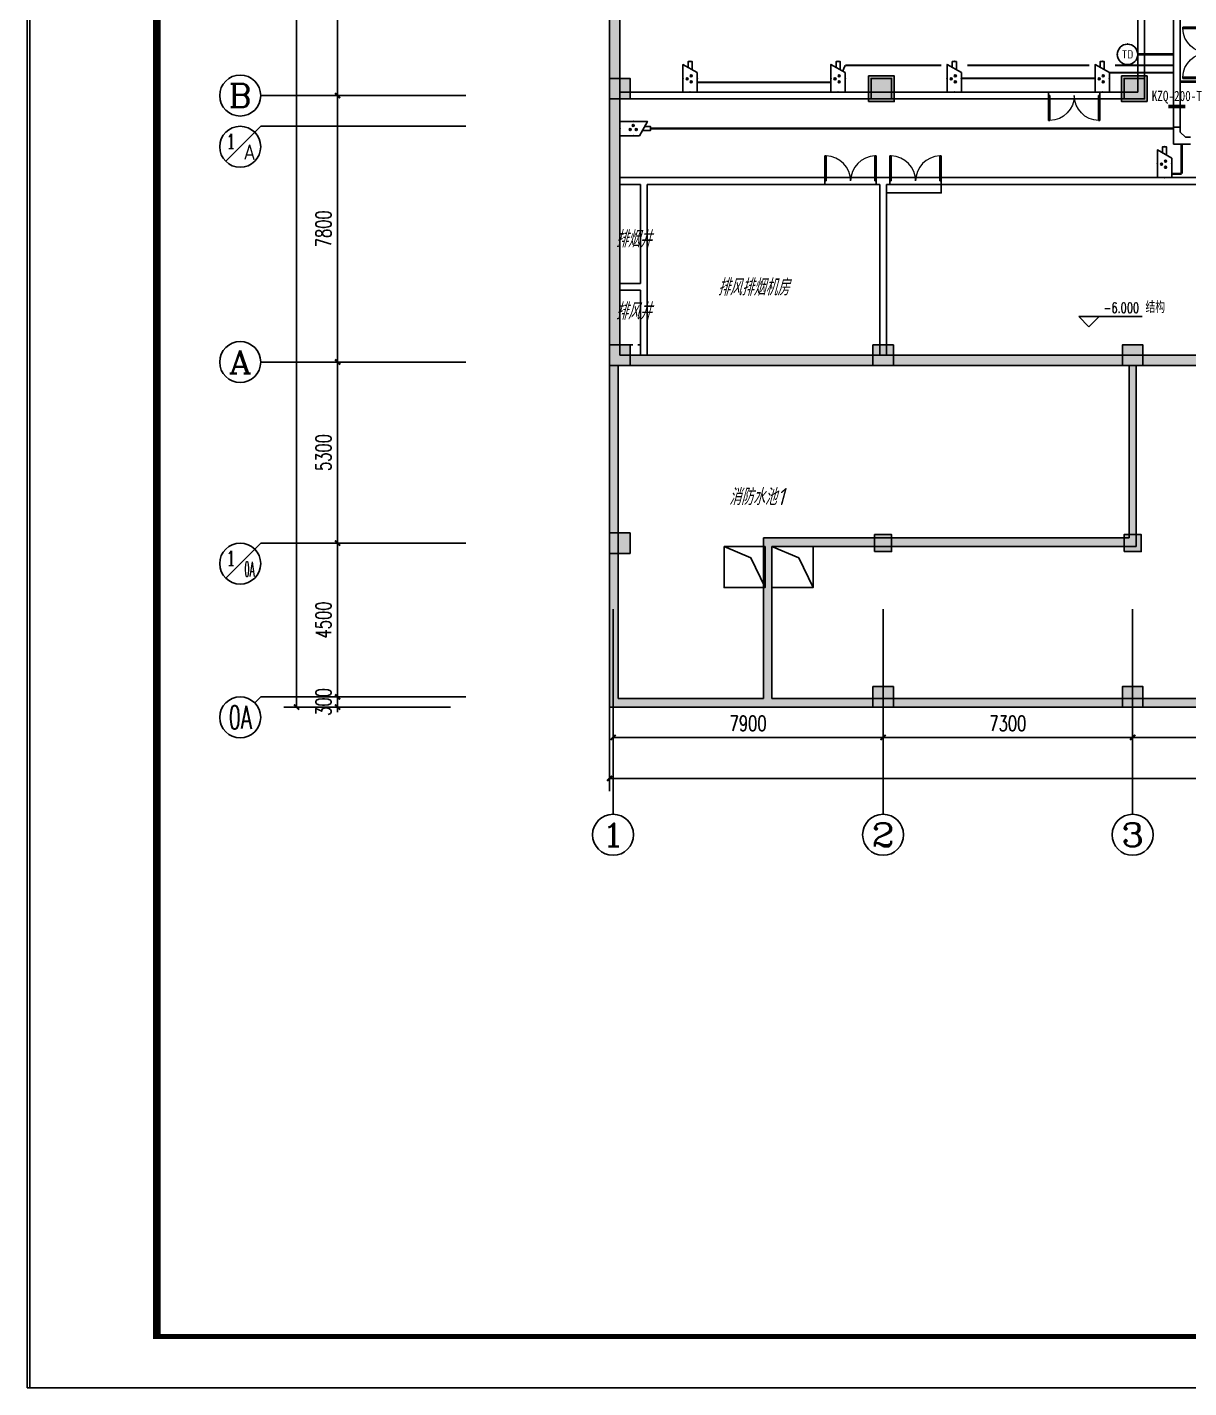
# Model space of a CAD drawing. Extents: x 1398449 to 2142961, y 256969 to 1032940.
# Drawn here: x 1498714 to 1532694, y 935483 to 975307 of the extents above; entities that cross this region are included whole.
import ezdxf
from ezdxf.enums import TextEntityAlignment as Align

# ---------------------------------------------------------------- set-up
doc = ezdxf.new("R2010")
doc.units = 0
doc.header["$LTSCALE"] = 1500
doc.header["$PDSIZE"] = 50
doc.linetypes.add('DASH', pattern=[0.35, 0.25, -0.1])
for name, color, linetype in [('1-建筑底图', 8, 'Continuous'), ('AXIS_TEXT', 7, 'Continuous'), ('BTTK', 7, 'Continuous'), ('CABLETRAY_PDS', 6, 'Continuous'), ('EQUIP-安防', 3, 'Continuous'), ('EQUIP-通讯', 3, 'Continuous'), ('PUB_TITLE', 4, 'Continuous'), ('WIRE-综合布线', 5, 'Continuous'), ('主楼地下（一期）参照$0$PUB_TITLE', 7, 'Continuous'), ('抗震支吊架', 2, 'Continuous')]:
    doc.layers.add(name, color=color, linetype=linetype)
doc.layers.add('yichutu', color=7, linetype='Continuous', true_color=0xffffff, plot=False)
doc.styles.add('_TCH_AXIS', font='COMPLEX', dxfattribs={"bigfont": 'GBCBIG'})
doc.styles.add('_TCH_DIM', font='SIMPLEX', dxfattribs={"bigfont": 'GBCBIG'})
doc.styles.add('_TCH_DIM_T3', font='SIMPLEX', dxfattribs={"width": 0.705882, "bigfont": 'GBCBIG'})
doc.styles.add('_TEL_ATTDEF', font='GBENOR', dxfattribs={"width": 0.8, "height": 3, "bigfont": 'GBCBIG'})
doc.styles.add('_TEL_DIM', font='SIMPLEX', dxfattribs={"width": 0.8, "height": 3.5, "bigfont": 'HZTXT'})
doc.styles.add('COMPLEX', font='COMPLEX')
doc.styles.add('HZ(TK)', font='geniso.shx', dxfattribs={"width": 0.9, "bigfont": 'hztxt.shx'})
doc.styles.add('kzcad', font='', dxfattribs={"width": 0.8})
doc.styles.get("Standard").update_dxf_attribs({"font": 'gbeitc.shx', "bigfont": 'gbcbig.shx'})
doc.styles.get('kzcad').set_extended_font_data('SimSun')
doc.dimstyles.new('_TCH_ARCH&&150', dxfattribs={"dimtxt": 446.25, "dimasz": 150, "dimexe": 375, "dimexo": 450, "dimgap": 189.375, "dimtad": 1, "dimdec": 0, "dimzin": 0, "dimdsep": 46, "dimtxsty": '_TCH_DIM_T3', "dimblk": 'ARCHTICK', "dimcen": 0.09, "dimclrt": 7, "dimazin": 2, "dimtfac": 1, "dimtdec": 0, "dimtix": 1, "dimtmove": 2, "dimatfit": 3, "dimfxl": 1, "dimtolj": 1, "dimtzin": 0, "dimarcsym": 0})

# ---------------------------------------------------------------- blocks, each defined once
blk = doc.blocks.new('_ArchTick')
at = {"color": 0, "linetype": 'ByBlock', "const_width": 0.4}
blk.add_lwpolyline([(-0.5, -0.5), (0.5, 0.5)], dxfattribs=at)
blk = doc.blocks.new('*D201')
at = {"layer": '1-建筑底图', "color": 0, "lineweight": -2, "transparency": 16777216}
for p, q in [((100, -7588), (100, -11263)), ((8000, -7588), (8000, -11263)), ((100, -10888), (8000, -10888))]:
    blk.add_line(p, q, dxfattribs=at)
at = {"layer": 'Defpoints', "color": 0}
for p in [(100, -7138), (8000, -7138), (8000, -10888)]:
    blk.add_point(p, dxfattribs=at)
at = {"layer": '1-建筑底图', "color": 0, "lineweight": -2, "transparency": 16777216, "xscale": 150, "yscale": 150, "zscale": 150, "rotation": 180}
blk.add_blockref('_ArchTick', (100, -10888), dxfattribs=at)
at = {"layer": '1-建筑底图', "color": 0, "lineweight": -2, "transparency": 16777216, "xscale": 150, "yscale": 150, "zscale": 150}
blk.add_blockref('_ArchTick', (8000, -10888), dxfattribs=at)
at = {"layer": '1-建筑底图', "color": 7, "transparency": 16777216, "insert": (4050, -10475), "char_height": 446.2, "attachment_point": 5, "style": '_TCH_DIM_T3'}
blk.add_mtext('\\A1;7900', dxfattribs=at)
blk = doc.blocks.new('*D202')
at = {"layer": '1-建筑底图', "color": 0, "lineweight": -2, "transparency": 16777216}
for p, q in [((8000, -7588), (8000, -11263)), ((15300, -7588), (15300, -11263)), ((8000, -10888), (15300, -10888))]:
    blk.add_line(p, q, dxfattribs=at)
at = {"layer": 'Defpoints', "color": 0}
for p in [(8000, -7138), (15300, -7138), (15300, -10888)]:
    blk.add_point(p, dxfattribs=at)
at = {"layer": '1-建筑底图', "color": 0, "lineweight": -2, "transparency": 16777216, "xscale": 150, "yscale": 150, "zscale": 150, "rotation": 180}
blk.add_blockref('_ArchTick', (8000, -10888), dxfattribs=at)
at = {"layer": '1-建筑底图', "color": 0, "lineweight": -2, "transparency": 16777216, "xscale": 150, "yscale": 150, "zscale": 150}
blk.add_blockref('_ArchTick', (15300, -10888), dxfattribs=at)
at = {"layer": '1-建筑底图', "color": 7, "transparency": 16777216, "insert": (11650, -10475), "char_height": 446.2, "attachment_point": 5, "style": '_TCH_DIM_T3'}
blk.add_mtext('\\A1;7300', dxfattribs=at)
blk = doc.blocks.new('*D203')
at = {"layer": '1-建筑底图', "color": 0, "lineweight": -2, "transparency": 16777216}
for p, q in [((15300, -7588), (15300, -11263)), ((23200, -7588), (23200, -11263)), ((15300, -10888), (23200, -10888))]:
    blk.add_line(p, q, dxfattribs=at)
at = {"layer": 'Defpoints', "color": 0}
for p in [(15300, -7138), (23200, -7138), (23200, -10888)]:
    blk.add_point(p, dxfattribs=at)
at = {"layer": '1-建筑底图', "color": 0, "lineweight": -2, "transparency": 16777216, "xscale": 150, "yscale": 150, "zscale": 150, "rotation": 180}
blk.add_blockref('_ArchTick', (15300, -10888), dxfattribs=at)
at = {"layer": '1-建筑底图', "color": 0, "lineweight": -2, "transparency": 16777216, "xscale": 150, "yscale": 150, "zscale": 150}
blk.add_blockref('_ArchTick', (23200, -10888), dxfattribs=at)
at = {"layer": '1-建筑底图', "color": 7, "transparency": 16777216, "insert": (19250, -10475), "char_height": 446.2, "attachment_point": 5, "style": '_TCH_DIM_T3'}
blk.add_mtext('\\A1;7900', dxfattribs=at)
blk = doc.blocks.new('*D222')
at = {"layer": '1-建筑底图', "color": 0, "lineweight": -2, "transparency": 16777216}
for p, q in [((0, -7588), (0, -12463)), ((139000, -7588), (139000, -12463)), ((0, -12088), (139000, -12088))]:
    blk.add_line(p, q, dxfattribs=at)
at = {"layer": 'Defpoints', "color": 0}
for p in [(0, -7138), (139000, -7138), (139000, -12088)]:
    blk.add_point(p, dxfattribs=at)
at = {"layer": '1-建筑底图', "color": 0, "lineweight": -2, "transparency": 16777216, "xscale": 150, "yscale": 150, "zscale": 150, "rotation": 180}
blk.add_blockref('_ArchTick', (0, -12088), dxfattribs=at)
at = {"layer": '1-建筑底图', "color": 0, "lineweight": -2, "transparency": 16777216, "xscale": 150, "yscale": 150, "zscale": 150}
blk.add_blockref('_ArchTick', (139000, -12088), dxfattribs=at)
at = {"layer": '1-建筑底图', "color": 7, "transparency": 16777216, "insert": (69500, -11675), "char_height": 446.2, "attachment_point": 5, "style": '_TCH_DIM_T3'}
blk.add_mtext('\\A1;139000', dxfattribs=at)
blk = doc.blocks.new('*D252')
at = {"layer": '1-建筑底图', "color": 0, "lineweight": -2, "transparency": 16777216}
for p, q in [((-7957, -9700), (-7957, -9550)), ((-4657, -9700), (-8332, -9700)), ((-7957, -10000), (-7957, -9700)), ((-4657, -10000), (-8332, -10000)), ((-7957, -10000), (-7957, -10150))]:
    blk.add_line(p, q, dxfattribs=at)
at = {"layer": 'Defpoints', "color": 0}
for p in [(-7957, -9700), (-4207, -9700), (-4207, -10000)]:
    blk.add_point(p, dxfattribs=at)
at = {"layer": '1-建筑底图', "color": 0, "lineweight": -2, "transparency": 16777216, "xscale": 150, "yscale": 150, "zscale": 150}
for p, rotation in [((-7957, -9700), 270), ((-7957, -10000), 90)]:
    blk.add_blockref('_ArchTick', p, dxfattribs=dict(at, rotation=rotation))
at = {"layer": '1-建筑底图', "color": 7, "transparency": 16777216, "insert": (-8370, -9850), "char_height": 446.2, "attachment_point": 5, "rotation": 90, "style": '_TCH_DIM_T3'}
blk.add_mtext('\\A1;300', dxfattribs=at)
blk = doc.blocks.new('*D253')
at = {"layer": '1-建筑底图', "color": 0, "lineweight": -2, "transparency": 16777216}
for p, q in [((-4657, -5200), (-8332, -5200)), ((-7957, -9700), (-7957, -5200)), ((-4657, -9700), (-8332, -9700))]:
    blk.add_line(p, q, dxfattribs=at)
at = {"layer": 'Defpoints', "color": 0}
for p in [(-7957, -5200), (-4207, -5200), (-4207, -9700)]:
    blk.add_point(p, dxfattribs=at)
at = {"layer": '1-建筑底图', "color": 0, "lineweight": -2, "transparency": 16777216, "xscale": 150, "yscale": 150, "zscale": 150}
for p, rotation in [((-7957, -5200), 90), ((-7957, -9700), 270)]:
    blk.add_blockref('_ArchTick', p, dxfattribs=dict(at, rotation=rotation))
at = {"layer": '1-建筑底图', "color": 7, "transparency": 16777216, "insert": (-8370, -7450), "char_height": 446.2, "attachment_point": 5, "rotation": 90, "style": '_TCH_DIM_T3'}
blk.add_mtext('\\A1;4500', dxfattribs=at)
blk = doc.blocks.new('*D254')
at = {"layer": '1-建筑底图', "color": 0, "lineweight": -2, "transparency": 16777216}
for p, q in [((-4657, 100), (-8332, 100)), ((-7957, -5200), (-7957, 100)), ((-4657, -5200), (-8332, -5200))]:
    blk.add_line(p, q, dxfattribs=at)
at = {"layer": 'Defpoints', "color": 0}
for p in [(-7957, 100), (-4207, 100), (-4207, -5200)]:
    blk.add_point(p, dxfattribs=at)
at = {"layer": '1-建筑底图', "color": 0, "lineweight": -2, "transparency": 16777216, "xscale": 150, "yscale": 150, "zscale": 150}
for p, rotation in [((-7957, 100), 90), ((-7957, -5200), 270)]:
    blk.add_blockref('_ArchTick', p, dxfattribs=dict(at, rotation=rotation))
at = {"layer": '1-建筑底图', "color": 7, "transparency": 16777216, "insert": (-8370, -2550), "char_height": 446.2, "attachment_point": 5, "rotation": 90, "style": '_TCH_DIM_T3'}
blk.add_mtext('\\A1;5300', dxfattribs=at)
blk = doc.blocks.new('*D255')
at = {"layer": '1-建筑底图', "color": 0, "lineweight": -2, "transparency": 16777216}
for p, q in [((-4657, 7900), (-8332, 7900)), ((-7957, 100), (-7957, 7900)), ((-4657, 100), (-8332, 100))]:
    blk.add_line(p, q, dxfattribs=at)
at = {"layer": 'Defpoints', "color": 0}
for p in [(-7957, 7900), (-4207, 7900), (-4207, 100)]:
    blk.add_point(p, dxfattribs=at)
at = {"layer": '1-建筑底图', "color": 0, "lineweight": -2, "transparency": 16777216, "xscale": 150, "yscale": 150, "zscale": 150}
for p, rotation in [((-7957, 7900), 90), ((-7957, 100), 270)]:
    blk.add_blockref('_ArchTick', p, dxfattribs=dict(at, rotation=rotation))
at = {"layer": '1-建筑底图', "color": 7, "transparency": 16777216, "insert": (-8370, 4000), "char_height": 446.2, "attachment_point": 5, "rotation": 90, "style": '_TCH_DIM_T3'}
blk.add_mtext('\\A1;7800', dxfattribs=at)
blk = doc.blocks.new('*D256')
at = {"layer": '1-建筑底图', "color": 0, "lineweight": -2, "transparency": 16777216}
for p, q in [((-4657, 14800), (-8332, 14800)), ((-7957, 7900), (-7957, 14800)), ((-4657, 7900), (-8332, 7900))]:
    blk.add_line(p, q, dxfattribs=at)
at = {"layer": 'Defpoints', "color": 0}
for p in [(-7957, 14800), (-4207, 14800), (-4207, 7900)]:
    blk.add_point(p, dxfattribs=at)
at = {"layer": '1-建筑底图', "color": 0, "lineweight": -2, "transparency": 16777216, "xscale": 150, "yscale": 150, "zscale": 150}
for p, rotation in [((-7957, 14800), 90), ((-7957, 7900), 270)]:
    blk.add_blockref('_ArchTick', p, dxfattribs=dict(at, rotation=rotation))
at = {"layer": '1-建筑底图', "color": 7, "transparency": 16777216, "insert": (-8370, 11350), "char_height": 446.2, "attachment_point": 5, "rotation": 90, "style": '_TCH_DIM_T3'}
blk.add_mtext('\\A1;6900', dxfattribs=at)
blk = doc.blocks.new('*D261')
at = {"layer": '1-建筑底图', "color": 0, "lineweight": -2, "transparency": 16777216}
for p, q in [((-4657, 36500), (-9532, 36500)), ((-9157, -10000), (-9157, 36500)), ((-4657, -10000), (-9532, -10000))]:
    blk.add_line(p, q, dxfattribs=at)
at = {"layer": 'Defpoints', "color": 0}
for p in [(-9157, 36500), (-4207, 36500), (-4207, -10000)]:
    blk.add_point(p, dxfattribs=at)
at = {"layer": '1-建筑底图', "color": 0, "lineweight": -2, "transparency": 16777216, "xscale": 150, "yscale": 150, "zscale": 150}
for p, rotation in [((-9157, 36500), 90), ((-9157, -10000), 270)]:
    blk.add_blockref('_ArchTick', p, dxfattribs=dict(at, rotation=rotation))
at = {"layer": '1-建筑底图', "color": 7, "transparency": 16777216, "insert": (-9570, 13250), "char_height": 446.2, "attachment_point": 5, "rotation": 90, "style": '_TCH_DIM_T3'}
blk.add_mtext('\\A1;46500', dxfattribs=at)
blk = doc.blocks.new('$DorLib2D$00000002')
for p, q in [((-0.5, 0), (-0.5, 0.4875)), ((-0.475, 0.4875), (-0.5, 0.4875)), ((-0.475, 0), (-0.475, 0.4875)), ((0.475, 0), (0.475, 0.4875)), ((0.475, 0.4875), (0.5, 0.4875)), ((0.5, 0), (0.5, 0.4875)), ((-0.5, 0), (-0.475, 0)), ((0.5, 0), (0.475, 0))]:
    blk.add_line(p, q)
at = {"lineweight": 13}
for centre, start, end in [((-0.4875, 0), 0, 88.53072), ((0.4875, 0), 91.46928, 180)]:
    blk.add_arc(centre, 0.4875, start, end, dxfattribs=at)
blk = doc.blocks.new('_AXISO')
blk.add_circle((0, 0), 0.5)
at = {"layer": 'AXIS_TEXT', "style": 'COMPLEX', "width": 1.041667}
blk.add_attdef('A', text='', height=0.56, dxfattribs=at).set_placement((-0.25, -0.28), (0.25, -0.28), align=Align.FIT)
blk = doc.blocks.new('$equip_U$00000076(CLOUBAN)')
blk.add_circle((0, 0.5), 0.5)
for p in [(0, 0.999), (-0.5, 0.5), (0.5, 0.5)]:
    blk.add_point(p)
at = {"color": 7, "style": '_TEL_DIM'}
blk.add_attdef('$TEXT$', text='', height=0.4, dxfattribs=at).set_placement((0, 0.5), align=Align.MIDDLE_CENTER)
at = {"color": 7, "style": '_TEL_DIM', "flags": 1}
for tag in ['A', 'REMARK']:
    blk.add_attdef(tag, text='', height=0.00002, dxfattribs=at).set_placement((0, 0), align=Align.MIDDLE_CENTER)
blk = doc.blocks.new('$equip$00002965')
for p, q in [((-0.75, -0.1), (-0.75, 0.1)), ((-0.75, 0.1), (-0.457, 0.1)), ((-0.6, 0.35), (0.75, 0.35)), ((-0.6, 0.35), (-0.2, -0.35)), ((0.75, 0.35), (0.75, -0.35)), ((-0.75, -0.1), (-0.343, -0.1)), ((0.75, -0.35), (-0.2, -0.35))]:
    blk.add_line(p, q)
at = {"const_width": 0.04}
blk.add_lwpolyline([(-0.75, 0.1), (-0.75, -0.1), (-0.343, -0.1), (-0.2, -0.35), (0.75, -0.35), (0.75, 0.35), (-0.6, 0.35), (-0.457, 0.1), (-0.75, 0.1), (-0.75, -0.1)], dxfattribs=at)
for centre in [(0.1, 0.15), (-0.05, -0.05), (0.25, -0.05)]:
    blk.add_circle(centre, 0.05)
for p in [(-0.75, 0), (0.075, 0.35), (0.075, -0.35), (0.75, 0)]:
    blk.add_point(p)
for points in [[(0.057, 0.175), (0.143, 0.175), (0.05, 0.15), (0.15, 0.15)], [(0.057, 0.125), (0.143, 0.125), (0.05, 0.15), (0.15, 0.15)], [(0.075, 0.193), (0.125, 0.193), (0.057, 0.175), (0.143, 0.175)], [(0.075, 0.107), (0.125, 0.107), (0.057, 0.125), (0.143, 0.125)], [(0.1, 0.2), (0.1, 0.2), (0.075, 0.193), (0.125, 0.193)], [(0.1, 0.1), (0.1, 0.1), (0.075, 0.107), (0.125, 0.107)], [(-0.093, -0.025), (-0.007, -0.025), (-0.1, -0.05), (0, -0.05)], [(-0.093, -0.075), (-0.007, -0.075), (-0.1, -0.05), (0, -0.05)], [(-0.075, -0.007), (-0.025, -0.007), (-0.093, -0.025), (-0.007, -0.025)], [(-0.075, -0.093), (-0.025, -0.093), (-0.093, -0.075), (-0.007, -0.075)], [(-0.05, 0), (-0.05, 0), (-0.075, -0.007), (-0.025, -0.007)], [(-0.05, -0.1), (-0.05, -0.1), (-0.075, -0.093), (-0.025, -0.093)], [(0.207, -0.025), (0.293, -0.025), (0.2, -0.05), (0.3, -0.05)], [(0.207, -0.075), (0.293, -0.075), (0.2, -0.05), (0.3, -0.05)], [(0.225, -0.007), (0.275, -0.007), (0.207, -0.025), (0.293, -0.025)], [(0.225, -0.093), (0.275, -0.093), (0.207, -0.075), (0.293, -0.075)], [(0.25, 0), (0.25, 0), (0.225, -0.007), (0.275, -0.007)], [(0.25, -0.1), (0.25, -0.1), (0.225, -0.093), (0.275, -0.093)]]:
    blk.add_solid(points)
at = {"color": 7, "style": '_TEL_DIM', "flags": 1}
for tag in ['A', 'REMARK']:
    blk.add_attdef(tag, text='', height=0.00002, dxfattribs=at).set_placement((0, 0), align=Align.MIDDLE_CENTER)
blk = doc.blocks.new('vhtemplate_2020年新竖式图框_A1_1_2', base_point=(-420.5, 0))
at = {"layer": 'PUB_TITLE', "color": 7}
blk.add_lwpolyline([(-420.5, 594), (841, 594), (841, 0), (-420.5, 0)], close=True, dxfattribs=at)
at = {"layer": 'PUB_TITLE', "const_width": 1}
blk.add_lwpolyline([(-395.5, 10), (831, 10), (831, 584), (-395.5, 584)], close=True, dxfattribs=at)
at = {"layer": 'BTTK', "color": 4, "style": 'HZ(TK)', "width": 0.9}
for tag, p in [('合作单位', (796, 511.5)), ('建设单位', (796, 209.5)), ('工程名称', (796, 176.5)), ('子项名称', (806, 160)), ('图纸名称', (796, 141))]:
    blk.add_attdef(tag, text='', height=3.5, dxfattribs=at).set_placement(p, align=Align.MIDDLE_CENTER)
for tag, p in [('注册证书号', (808.5, 309.01)), ('注册印章号', (808.5, 301.01)), ('设计号', (806, 193)), ('图别', (789.75, 34)), ('图号', (822.25, 34)), ('版本号', (789.75, 26)), ('日期', (822.25, 26))]:
    blk.add_attdef(tag, text='', height=3.5, dxfattribs=at).set_placement(p, align=Align.MIDDLE)
blk = doc.blocks.new('yct-1261-594-189225-89100-150-1004.0')
at = {"layer": 'yichutu', "color": 7, "true_color": 0xffffff}
blk.add_lwpolyline([(0, 0), (0, 89100), (189225, 89100), (189225, 0)], close=True, dxfattribs=at)
blk = doc.blocks.new('1-地下一层建筑底图')
at = {"layer": '1-建筑底图'}
for points in [[(0, 7900), (300, 7900), (300, 25850), (0, 25850)], [(0, 5400), (300, 5400), (300, 7900), (0, 7900)], [(0, 2300), (300, 2300), (300, 5400), (0, 5400)], [(183.3, 133.3), (300, 300), (300, 2300), (0, 2300), (0, 100)], [(0, -10000), (250, -9750), (250, 0), (183.3, 133.3), (0, 100)], [(1000, 0), (1000, 300), (300, 300), (183.3, 133.3), (250, 0)], [(8000, 0), (8000, 300), (1000, 300), (1000, 0)], [(15300, 100), (15300, 300), (8000, 300), (8000, 0), (15200, 0)], [(15300, 100), (15200, 0), (15200, -5050), (15400, -5300), (15400, 0)], [(23183.3, 100), (23200, 300), (15300, 300), (15300, 100), (15400, 0), (23050, 0)], [(15400, -5300), (15200, -5050), (4500, -5050), (4750, -5300)], [(4616.7, -9833.3), (4750, -9750), (4750, -5300), (4500, -5050), (4500, -9750)], [(4616.7, -9833.3), (4500, -9750), (250, -9750), (0, -10000), (4600, -10000)], [(23300, -10000), (23050, -9750), (4750, -9750), (4616.7, -9833.3), (4600, -10000)]]:
    blk.add_hatch(color=256, dxfattribs=at).paths.add_polyline_path(points)
h = blk.add_hatch(color=256, dxfattribs=at)
h.dxf.hatch_style = 1
h.paths.add_polyline_path([(0, 7800), (600, 7800), (600, 8400), (0, 8400)])
h = blk.add_hatch(color=256, dxfattribs=at)
h.dxf.hatch_style = 1
h.paths.add_polyline_path([(0, 7800), (600, 7800), (600, 8400), (0, 8400)])
h = blk.add_hatch(color=256, dxfattribs=at)
h.dxf.hatch_style = 1
h.paths.add_polyline_path([(7575, 7725), (8325, 7725), (8325, 8475), (7575, 8475)])
h = blk.add_hatch(color=256, dxfattribs=at)
h.dxf.hatch_style = 1
h.paths.add_polyline_path([(7650, 7800), (8250, 7800), (8250, 8400), (7650, 8400)])
h = blk.add_hatch(color=256, dxfattribs=at)
h.dxf.hatch_style = 1
h.paths.add_polyline_path([(15725, 7725), (14975, 7725), (14975, 8475), (15725, 8475)])
h = blk.add_hatch(color=256, dxfattribs=at)
h.dxf.hatch_style = 1
h.paths.add_polyline_path([(15050, 7800), (15650, 7800), (15650, 8400), (15050, 8400)])
h = blk.add_hatch(color=256, dxfattribs=at)
h.dxf.hatch_style = 1
h.paths.add_polyline_path([(0, 0), (600, 0), (600, 600), (0, 600)])
h = blk.add_hatch(color=256, dxfattribs=at)
h.dxf.hatch_style = 1
h.paths.add_polyline_path([(0, 0), (600, 0), (600, 600), (0, 600)])
h = blk.add_hatch(color=256, dxfattribs=at)
h.dxf.hatch_style = 1
h.paths.add_polyline_path([(7700, 0), (8300, 0), (8300, 600), (7700, 600)])
h = blk.add_hatch(color=256, dxfattribs=at)
h.dxf.hatch_style = 1
h.paths.add_polyline_path([(7700, 0), (8300, 0), (8300, 600), (7700, 600)])
h = blk.add_hatch(color=256, dxfattribs=at)
h.dxf.hatch_style = 1
h.paths.add_polyline_path([(15000, 0), (15600, 0), (15600, 600), (15000, 600)])
h = blk.add_hatch(color=256, dxfattribs=at)
h.dxf.hatch_style = 1
h.paths.add_polyline_path([(15600, 0), (15000, 0), (15000, 600), (15600, 600)])
h = blk.add_hatch(color=256, dxfattribs=at)
h.dxf.hatch_style = 1
h.paths.add_polyline_path([(0, -5500), (600, -5500), (600, -4900), (0, -4900)])
h = blk.add_hatch(color=256, dxfattribs=at)
h.dxf.hatch_style = 1
h.paths.add_polyline_path([(7750, -5450), (8250, -5450), (8250, -4950), (7750, -4950)])
h = blk.add_hatch(color=256, dxfattribs=at)
h.dxf.hatch_style = 1
h.paths.add_polyline_path([(15050, -5450), (15550, -5450), (15550, -4950), (15050, -4950)])
h = blk.add_hatch(color=256, dxfattribs=at)
h.dxf.hatch_style = 1
h.paths.add_polyline_path([(7700, -10000), (8300, -10000), (8300, -9400), (7700, -9400)])
h = blk.add_hatch(color=256, dxfattribs=at)
h.dxf.hatch_style = 1
h.paths.add_polyline_path([(15000, -10000), (15600, -10000), (15600, -9400), (15000, -9400)])
for p, q in [((15650, 7800), (15650, 25950)), ((0, 7900), (0, 25850)), ((300, 7900), (300, 25850)), ((15450, 8000), (15450, 25750)), ((12843.1, 8000), (300, 8000)), ((12843.1, 7800), (12843.1, 8000)), ((14343.1, 8000), (12843.1, 8000)), ((15450, 8000), (14343.1, 8000)), ((14343.1, 8000), (14343.1, 7800)), ((-4207.1, 7900), (-10207.1, 7900)), ((0, 5400), (0, 7900)), ((300, 5400), (300, 7900)), ((300, 7800), (12843.1, 7800)), ((14343.1, 7800), (12843.1, 7800)), ((14343.1, 7800), (15650, 7800)), ((-11231.3, 5975.7), (-10382.8, 6824.3)), ((-10382.8, 6824.3), (-10207.1, 7000)), ((-4207.1, 7000), (-10207.1, 7000)), ((0, 2300), (0, 5400)), ((1000, 5500), (300, 5500)), ((300, 2300), (300, 5400)), ((900, 5300), (300, 5300)), ((900, 5300), (900, 2400)), ((6300, 5500), (1000, 5500)), ((1100, 5300), (6300, 5300)), ((1100, 5300), (1100, 2300)), ((7800, 5500), (6300, 5500)), ((6300, 5300), (6300, 5500)), ((7800, 5300), (6300, 5300)), ((8000, 5500), (7800, 5500)), ((7800, 5500), (7800, 5300)), ((7800, 5300), (7900, 5300)), ((7900, 5300), (7900, 300)), ((8200, 5500), (8000, 5500)), ((8100, 5300), (8100, 300)), ((8100, 5300), (8200, 5300)), ((8200, 5300), (8200, 5500)), ((9700, 5500), (8200, 5500)), ((9700, 5300), (8200, 5300)), ((17400, 5500), (9700, 5500)), ((9700, 5500), (9700, 5300)), ((9700, 5300), (17500, 5300)), ((300, 2400), (900, 2400)), ((0, 100), (0, 2300)), ((300, 300), (300, 2300)), ((300, 2200), (900, 2200)), ((900, 2200), (900, 300)), ((1100, 2300), (1100, 300)), ((14023.3, 1133.1), (13723.3, 1433.1)), ((13723.3, 1433.1), (15575.8, 1433.1)), ((14023.3, 1133.1), (14323.3, 1433.1)), ((-4207.1, 100), (-10207.1, 100)), ((0, -10000), (0, 100)), ((1000, 300), (300, 300)), ((8000, 300), (1000, 300)), ((15300, 300), (8000, 300)), ((23200, 300), (15300, 300)), ((250, -9750), (250, 0)), ((1000, 0), (250, 0)), ((8000, 0), (1000, 0)), ((15200, 0), (8000, 0)), ((15200, 0), (15200, -5050)), ((23050, 0), (15400, 0)), ((15400, 0), (15400, -5300)), ((15200, -5050), (4500, -5050)), ((4500, -9750), (4500, -5050)), ((-11231.3, -6224.3), (-10382.8, -5375.7)), ((-10382.8, -5375.7), (-10207.1, -5200)), ((-4207.1, -5200), (-10207.1, -5200)), ((15400, -5300), (4750, -5300)), ((4750, -9750), (4750, -5300)), ((100, -7137.9), (100, -13137.9)), ((8000, -7137.9), (8000, -13137.9)), ((15300, -7137.9), (15300, -13137.9)), ((-10382.8, -9875.7), (-10207.1, -9700)), ((-4207.1, -9700), (-10207.1, -9700)), ((4500, -9750), (250, -9750)), ((23050, -9750), (4750, -9750)), ((4600, -10000), (0, -10000)), ((23300, -10000), (4600, -10000))]:
    blk.add_line(p, q, dxfattribs=at)
for points in [[(0, 7800), (600, 7800), (600, 8400), (0, 8400)], [(0, 7800), (600, 7800), (600, 8400), (0, 8400)], [(7575, 7725), (8325, 7725), (8325, 8475), (7575, 8475)], [(7650, 7800), (8250, 7800), (8250, 8400), (7650, 8400)], [(15725, 7725), (14975, 7725), (14975, 8475), (15725, 8475)], [(15050, 7800), (15650, 7800), (15650, 8400), (15050, 8400)], [(0, 0), (600, 0), (600, 600), (0, 600)], [(0, 0), (600, 0), (600, 600), (0, 600)], [(7700, 0), (8300, 0), (8300, 600), (7700, 600)], [(7700, 0), (8300, 0), (8300, 600), (7700, 600)], [(15000, 0), (15600, 0), (15600, 600), (15000, 600)], [(15600, 0), (15000, 0), (15000, 600), (15600, 600)], [(0, -5500), (600, -5500), (600, -4900), (0, -4900)], [(7750, -5450), (8250, -5450), (8250, -4950), (7750, -4950)], [(15050, -5450), (15550, -5450), (15550, -4950), (15050, -4950)], [(3350, -5300), (3350, -6500), (4550, -6500), (4550, -5300)], [(4750, -5300), (4750, -6500), (5950, -6500), (5950, -5300)], [(7700, -10000), (8300, -10000), (8300, -9400), (7700, -9400)], [(15000, -10000), (15600, -10000), (15600, -9400), (15000, -9400)]]:
    blk.add_lwpolyline(points, close=True, dxfattribs=at)
for points in [[(9700, 5300), (9700, 5050), (8100, 5050)], [(3350, -5300), (4134.3, -5626.7), (4550, -6500)], [(4750, -5300), (5534.3, -5626.7), (5950, -6500)]]:
    blk.add_lwpolyline(points, dxfattribs=at)
at = {"layer": '1-建筑底图', "linetype": 'DASH'}
blk.add_lwpolyline([(300, 600), (900, 600), (900, 2200), (300, 2200)], close=True, dxfattribs=at)
at = {"layer": '1-建筑底图'}
for centre in [(-10807.1, 6400), (-10807.1, -5800)]:
    blk.add_circle(centre, 600, dxfattribs=at)
at = {"layer": '1-建筑底图', "xscale": -1500, "zscale": 200.0000000010477}
for p, yscale, rotation in [((17500, 9150), 1500, 89.99999999993454), ((13593.1, 7900), 1500, 180), ((7050, 5400), -1500, 180.0000000045243), ((8950, 5400), -1500, 180.0000000045258)]:
    blk.add_blockref('$DorLib2D$00000002', p, dxfattribs=dict(at, yscale=yscale, rotation=rotation))
at = {"layer": '1-建筑底图'}
ref = blk.add_blockref('_AXISO', (-10807.1, 7900), dxfattribs=dict(at, xscale=1200, yscale=1200, zscale=1200))
ref.add_attrib('A', 'B', dxfattribs={"layer": 'AXIS_TEXT', "height": 678.8, "style": '_TCH_AXIS', "width": 1.235294}).set_placement((-11146.5, 7560.6), (-10467.7, 7560.6), align=Align.FIT)
ref = blk.add_blockref('_AXISO', (-10807.1, 100), dxfattribs=dict(at, xscale=1200, yscale=1200, zscale=1200))
ref.add_attrib('A', 'A', dxfattribs={"layer": 'AXIS_TEXT', "height": 678.8, "style": '_TCH_AXIS', "width": 1.166667}).set_placement((-11146.5, -239.4), (-10467.7, -239.4), align=Align.FIT)
ref = blk.add_blockref('_AXISO', (-10807.1, -10300), dxfattribs=dict(at, xscale=1200, yscale=1200, zscale=1200))
ref.add_attrib('A', '0A', dxfattribs={"layer": 'AXIS_TEXT', "height": 678.82, "style": '_TCH_AXIS', "width": 0.552632}).set_placement((-11146.5, -10639.4), (-10467.7, -10639.4), align=Align.FIT)
ref = blk.add_blockref('_AXISO', (100, -13737.9), dxfattribs=dict(at, xscale=1200, yscale=1200, zscale=1200))
ref.add_attrib('A', '1', dxfattribs={"layer": 'AXIS_TEXT', "height": 678.8, "style": '_TCH_AXIS', "width": 2.333333}).set_placement((-239.4, -14077.3), (439.4, -14077.3), align=Align.FIT)
ref = blk.add_blockref('_AXISO', (8000, -13737.9), dxfattribs=dict(at, xscale=1200, yscale=1200, zscale=1200))
ref.add_attrib('A', '2', dxfattribs={"layer": 'AXIS_TEXT', "height": 678.8, "style": '_TCH_AXIS', "width": 1.5}).set_placement((7660.6, -14077.3), (8339.4, -14077.3), align=Align.FIT)
ref = blk.add_blockref('_AXISO', (15300, -13737.9), dxfattribs=dict(at, xscale=1200, yscale=1200, zscale=1200))
ref.add_attrib('A', '3', dxfattribs={"layer": 'AXIS_TEXT', "height": 678.8, "style": '_TCH_AXIS', "width": 1.5}).set_placement((14960.6, -14077.3), (15639.4, -14077.3), align=Align.FIT)
at = {"layer": '1-建筑底图', "style": '_TCH_AXIS'}
for s, height, width, p, p2 in [('1', 429.3, 1.630466, (-11227.1, 6346.3), (-10927.1, 6346.3)), ('A', 429.3, 0.815233, (-10687.1, 6024.3), (-10387.1, 6024.3)), ('1', 429.3, 1.630466, (-11227.1, -5853.7), (-10927.1, -5853.7)), ('0A', 429.33, 0.386163, (-10687.1, -6175.7), (-10387.1, -6175.7))]:
    blk.add_text(s, height=height, dxfattribs=dict(at, width=width)).set_placement(p, p2, align=Align.FIT)
at = {"layer": '1-建筑底图'}
for s, height, p in [('排烟井', 482.27, (182.9, 3457.4)), ('排风排烟机房', 482.27, (3164.2, 2046.6)), ('排风井', 482.27, (182.9, 1343.8)), ('消防水池', 482.27, (3492.6, -4088.9)), ('1', 500, (4896.8, -4088.9))]:
    blk.add_text(s, height=height, dxfattribs=at).set_placement(p)
at = {"layer": '1-建筑底图', "color": 7, "style": '_TCH_DIM', "width": 0.705882}
blk.add_text('-6.000', height=297.5, dxfattribs=at).set_placement((14445.8, 1538.1))
at = {"layer": '1-建筑底图', "color": 7, "style": '_TCH_DIM'}
blk.add_text('结构', height=337.59, dxfattribs=at).set_placement((15675.8, 1538.1))
at = {"layer": '1-建筑底图'}
for p1, p2, distance, picture, middle in [((-4207.1, -10000), (-4207.1, 36500), 4950, '*D261', (-9569.6, 13250)), ((-4207.1, 7900), (-4207.1, 14800), 3750, '*D256', (-8369.6, 11350)), ((-4207.1, 100), (-4207.1, 7900), 3750, '*D255', (-8369.6, 4000)), ((-4207.1, -5200), (-4207.1, 100), 3750, '*D254', (-8369.6, -2550)), ((-4207.1, -9700), (-4207.1, -5200), 3750, '*D253', (-8369.6, -7450)), ((0, -7137.9), (139000, -7137.9), -4950, '*D222', (69500, -11675.4)), ((100, -7137.9), (8000, -7137.9), -3750, '*D201', (4050, -10475.4)), ((8000, -7137.9), (15300, -7137.9), -3750, '*D202', (11650, -10475.4)), ((15300, -7137.9), (23200, -7137.9), -3750, '*D203', (19250, -10475.4)), ((-4207.1, -10000), (-4207.1, -9700), 3750, '*D252', (-8369.6, -9850))]:
    dim = blk.add_aligned_dim(p1=p1, p2=p2, distance=distance, dimstyle='_TCH_ARCH&&150', dxfattribs=at)
    dim.commit()
    dim.dimension.update_dxf_attribs({"geometry": picture, "text_midpoint": middle})

msp = doc.modelspace()

# ---------------------------------------------------------------- linework, layer by layer
at = {"layer": 'CABLETRAY_PDS'}
for p, q in [((1532243.5, 972385.9), (1532243.5, 991189.4)), ((1532443.5, 991189.4), (1532443.5, 972385.9)), ((1532443.5, 972385.9), (1532243.5, 972385.9)), ((1532243.5, 972385.9), (1532243.5, 971885.9)), ((1532443.5, 972385.9), (1532243.5, 972385.9)), ((1532443.5, 972235.9), (1532443.5, 972385.9)), ((1532593.5, 972085.9), (1532443.5, 972235.9)), ((1532243.5, 971885.9), (1532743.5, 971885.9)), ((1532743.5, 972085.9), (1532593.5, 972085.9))]:
    msp.add_line(p, q, dxfattribs=at)
at = {"layer": 'WIRE-综合布线', "linetype": 'Continuous'}
for points, const_width in [([(1531201.4, 974511.1), (1532243.5, 974511.1)], 75), ([(1522568.9, 974019.7), (1522643.9, 974191.1)], 52.5), ([(1522643.9, 974191.1), (1525455.6, 974191.1)], 52.5), ([(1526213.1, 974191.1), (1529782.7, 974191.1)], 52.5), ([(1530540.2, 974191.1), (1532243.5, 974191.1)], 52.5), ([(1518316.8, 973691.9), (1522223.9, 973691.9)], 52.5), ([(1526044.4, 973811.9), (1529951.5, 973811.9)], 52.5), ([(1530371.5, 973976.9), (1532243.5, 973976.9)], 52.5), ([(1532443.5, 973714.8), (1534120.2, 973714.8)], 75), ([(1518106.8, 973410.4), (1518106.8, 973406.9)], 75), ([(1522433.9, 973410.4), (1522433.9, 973406.9)], 75), ([(1525834.4, 973410.4), (1525834.4, 973406.9)], 75), ([(1530161.5, 973410.4), (1530161.5, 973406.9)], 75), ([(1516951.4, 972341.4), (1532243.5, 972341.4)], 75), ([(1532484.6, 971016.4), (1532484.6, 971885.9)], 75), ([(1532194.8, 971016.4), (1532484.6, 971016.4)], 75)]:
    msp.add_lwpolyline(points, dxfattribs=dict(at, const_width=const_width))
at = {"layer": '主楼地下（一期）参照$0$PUB_TITLE'}
msp.add_lwpolyline([(1498789.3, 935483.1), (1687939.3, 935483.1), (1687939.3, 1024583.1), (1498789.3, 1024583.1)], close=True, dxfattribs=at)
at = {"layer": '主楼地下（一期）参照$0$PUB_TITLE', "const_width": 150}
msp.add_lwpolyline([(1502539.3, 936983.1), (1686439.3, 936983.1), (1686439.3, 1023083.1), (1502539.3, 1023083.1)], close=True, dxfattribs=at)
at = {"layer": '抗震支吊架', "color": 2, "const_width": 100}
msp.add_lwpolyline([(1532093.5, 972985.9), (1532593.5, 972985.9)], dxfattribs=at)

# ---------------------------------------------------------------- block references
at = {"xscale": 150, "yscale": 150, "zscale": 150}
msp.add_blockref('vhtemplate_2020年新竖式图框_A1_1_2', (1498714.3, 935483.1), dxfattribs=at)
at = {"layer": '1-建筑底图'}
msp.add_blockref('1-地下一层建筑底图', (1515751.4, 965406.9), dxfattribs=at)
at = {"layer": 'EQUIP-安防', "xscale": -600, "yscale": 600, "zscale": 600, "rotation": 90}
for p in [(1518106.8, 973856.9), (1522433.9, 973856.9), (1525834.4, 973856.9), (1530161.5, 973856.9), (1531984.8, 971356.9)]:
    msp.add_blockref('$equip$00002965', p, dxfattribs=at)
at = {"layer": 'EQUIP-安防', "xscale": -600, "yscale": 600, "zscale": 600}
msp.add_blockref('$equip$00002965', (1516501.4, 972341.4), dxfattribs=at)
at = {"layer": 'EQUIP-通讯'}
ref = msp.add_blockref('$equip_U$00000076(CLOUBAN)', (1531201.4, 974511.1), dxfattribs=dict(at, xscale=600, yscale=600, zscale=600, rotation=90))
ref.add_attrib('$TEXT$', 'TD', dxfattribs={"layer": '0', "color": 7, "height": 240, "style": '_TEL_ATTDEF'}).set_placement((1530901.7, 974511.1), align=Align.MIDDLE_CENTER)
at = {"layer": 'yichutu'}
msp.add_blockref('yct-1261-594-189225-89100-150-1004.0', (1498714.3, 935483.1), dxfattribs=at)

# ---------------------------------------------------------------- texts
at = {"layer": '抗震支吊架', "color": 2, "style": 'kzcad', "width": 0.8}
msp.add_text('KZQ-200-T', height=300, rotation=359.88539, dxfattribs=at).set_placement((1532343.5, 973145.9), align=Align.CENTER)

doc.saveas('drawing.dxf')
